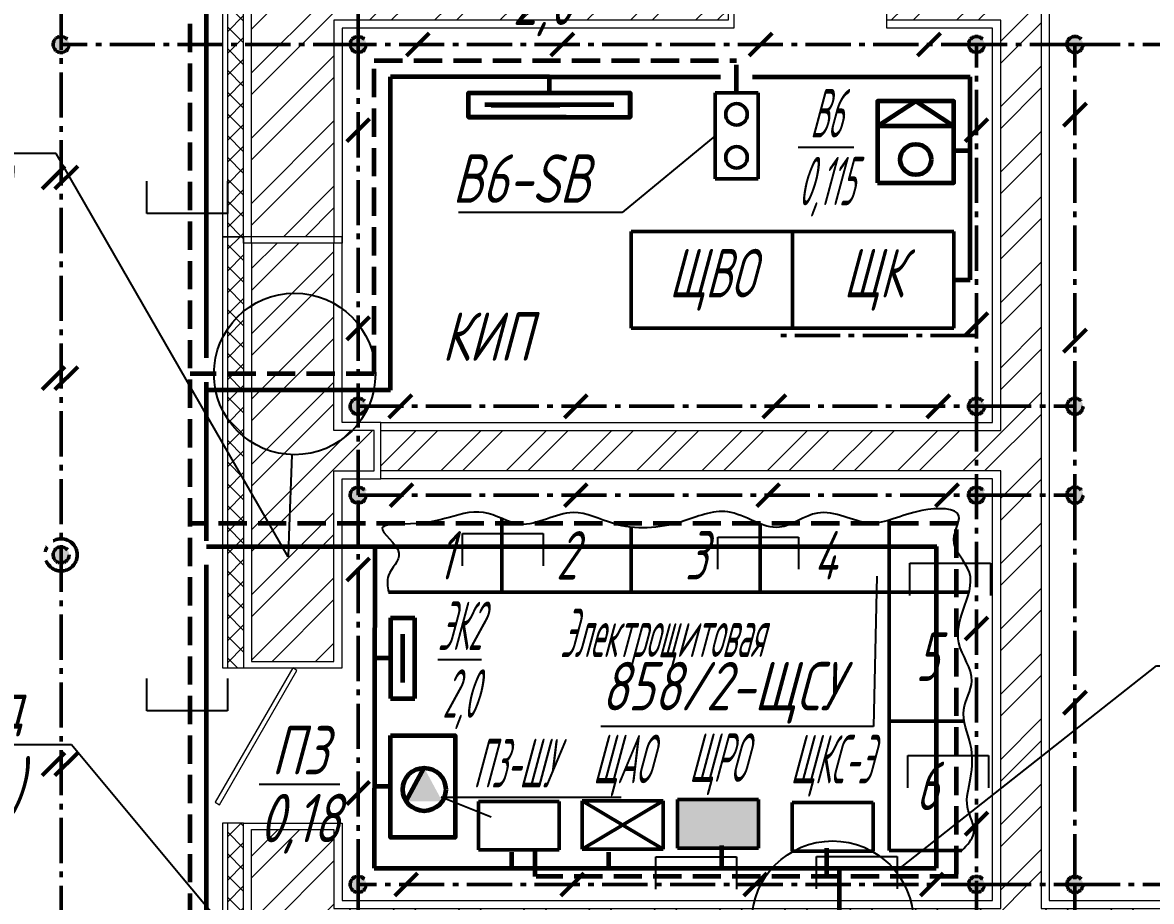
# Model space of a CAD drawing. Header units: millimetres. Extents: x -10490 to 5162, y -5053 to 76.
# Drawn here: x -3931.7 to -3731.7, y -1213.1 to -1057.5 of the extents above; entities that cross this region are included whole.
import ezdxf
from ezdxf import colors
from ezdxf.entities.mleader import LeaderData, LeaderLine
from ezdxf.math import Vec2, Vec3

# ---------------------------------------------------------------- set-up
doc = ezdxf.new("R2010")
doc.units = ezdxf.units.MM
doc.linetypes.add('gost5', pattern=[7, 5, -2, 0])
doc.linetypes.add('gost6', pattern=[12, 8, -1.5, 1, -1.5])
for name, color, linetype, lineweight in [('Заземление (Вновь)', 6, 'gost6', 50), ('КаБель контрольный (Вновь)', 142, 'gost5', 60), ('КаБель силовой (Вновь)', 1, 'Continuous', 60), ('Линия выноска', 137, 'Continuous', 25), ('Рамка тонкая', 5, 'Continuous', 25), ('Строительный', 251, 'Continuous', 13), ('Текст', 2, 'Continuous', 25), ('Щиты пульты (Вновь)', 5, 'Continuous', 50), ('Эл. аппараты (Вновь)', 93, 'Continuous', 50), ('ЭлектрооБорудование (Вновь)', 160, 'Continuous', 60)]:
    doc.layers.add(name, color=color, linetype=linetype, lineweight=lineweight)
doc.styles.add('SIMPLEX', font='simplex.shx', dxfattribs={"width": 0.7, "oblique": 15})
doc.styles.add('СИМПЛЕКС', font='simplex.shx', dxfattribs={"width": 0.7, "oblique": 15, "height": 500})
pattern_1 = [(45, (-23099.804, 9069.582), (-5.7787948, 5.7787948), []), (45, (-23095.952, 9069.582), (-5.7787948, 5.7787948), [])]
pattern_2 = [(45, (-23099.8044, 9069.5817), (-1.92626494, 1.92626494), []), (135, (-23099.8044, 9069.5817), (-1.92626494, -1.92626494), [])]

# ---------------------------------------------------------------- blocks, each defined once
blk = doc.blocks.new('_None')
blk = doc.blocks.new('A$C629C7F59')
at = {"layer": 'Эл. аппараты (Вновь)'}
for p, q in [((0, 8), (0, 0)), ((4, 8), (0, 8)), ((4, 0), (4, 8)), ((0, 0), (4, 0))]:
    blk.add_line(p, q, dxfattribs=at)
for centre in [(2, 6), (2, 2)]:
    blk.add_circle(centre, 1, dxfattribs=at)
blk = doc.blocks.new('_DotBlank')
at = {"color": 0, "linetype": 'ByBlock', "lineweight": -2}
blk.add_line((-0.5, 0), (-1, 0), dxfattribs=at)
blk.add_circle((0, 0), 0.5, dxfattribs=at)
blk = doc.blocks.new('A$C710D2D3C')
at = {"layer": 'Рамка тонкая'}
for p, q in [((0, 0), (0, 2)), ((0, 2), (5, 2)), ((5, 2), (5, 0))]:
    blk.add_line(p, q, dxfattribs=at)

msp = doc.modelspace()

# ---------------------------------------------------------------- hatches: boundary and pattern name
at = {"layer": 'Заземление (Вновь)'}
h = msp.add_hatch(color=256, dxfattribs=at)
h.paths.add_polyline_path([(-3926.26892, -1061.40985, 0.414213562), (-3924.83892, -1062.83985), (-3924.83892, -1061.40985), (-3923.40892, -1061.40985, 1)])
h.paths.add_polyline_path([(-3923.40892, -1061.40985), (-3924.83892, -1061.40985), (-3924.83892, -1062.83985, 0.414213562)], flags=17)
h = msp.add_hatch(color=256, dxfattribs=at)
h.paths.add_polyline_path([(-3873.64492, -1061.40985, 0.414213562), (-3872.21492, -1062.83985), (-3872.21492, -1061.40985), (-3870.78492, -1061.40985, 1)])
h.paths.add_polyline_path([(-3870.78492, -1061.40985), (-3872.21492, -1061.40985), (-3872.21492, -1062.83985, 0.414213562)], flags=17)
h = msp.add_hatch(color=256, dxfattribs=at)
h.paths.add_polyline_path([(-3764.10692, -1061.40985, 0.414213562), (-3762.67692, -1062.83985), (-3762.67692, -1061.40985), (-3761.24692, -1061.40985, 1)])
h.paths.add_polyline_path([(-3761.24692, -1061.40985), (-3762.67692, -1061.40985), (-3762.67692, -1062.83985, 0.414213562)], flags=17)
h = msp.add_hatch(color=256, dxfattribs=at)
h.paths.add_polyline_path([(-3746.66092, -1061.40985, 0.414213562), (-3745.23092, -1062.83985), (-3745.23092, -1061.40985), (-3743.80092, -1061.40985, 1)])
h.paths.add_polyline_path([(-3743.80092, -1061.40985), (-3745.23092, -1061.40985), (-3745.23092, -1062.83985, 0.414213562)], flags=17)
h = msp.add_hatch(color=256, dxfattribs=at)
h.paths.add_polyline_path([(-3873.64492, -1125.47385, 0.414213562), (-3872.21492, -1126.90385), (-3872.21492, -1125.47385), (-3870.78492, -1125.47385, 1)])
h.paths.add_polyline_path([(-3870.78492, -1125.47385), (-3872.21492, -1125.47385), (-3872.21492, -1126.90385, 0.414213562)], flags=17)
h = msp.add_hatch(color=256, dxfattribs=at)
h.paths.add_polyline_path([(-3764.10692, -1125.47385, 0.414213562), (-3762.67692, -1126.90385), (-3762.67692, -1125.47385), (-3761.24692, -1125.47385, 1)])
h.paths.add_polyline_path([(-3761.24692, -1125.47385), (-3762.67692, -1125.47385), (-3762.67692, -1126.90385, 0.414213562)], flags=17)
h = msp.add_hatch(color=256, dxfattribs=at)
h.paths.add_polyline_path([(-3746.66092, -1125.47385, 0.414213562), (-3745.23092, -1126.90385), (-3745.23092, -1125.47385), (-3743.80092, -1125.47385, 1)])
h.paths.add_polyline_path([(-3743.80092, -1125.47385), (-3745.23092, -1125.47385), (-3745.23092, -1126.90385, 0.414213562)], flags=17)
h = msp.add_hatch(color=256, dxfattribs=at)
h.paths.add_polyline_path([(-3873.64492, -1141.20385, 0.414213562), (-3872.21492, -1142.63385), (-3872.21492, -1141.20385), (-3870.78492, -1141.20385, 1)])
h.paths.add_polyline_path([(-3870.78492, -1141.20385), (-3872.21492, -1141.20385), (-3872.21492, -1142.63385, 0.414213562)], flags=17)
h = msp.add_hatch(color=256, dxfattribs=at)
h.paths.add_polyline_path([(-3764.10692, -1141.20385, 0.414213562), (-3762.67692, -1142.63385), (-3762.67692, -1141.20385), (-3761.24692, -1141.20385, 1)])
h.paths.add_polyline_path([(-3761.24692, -1141.20385), (-3762.67692, -1141.20385), (-3762.67692, -1142.63385, 0.414213562)], flags=17)
h = msp.add_hatch(color=256, dxfattribs=at)
h.paths.add_polyline_path([(-3746.66092, -1141.20385, 0.414213562), (-3745.23092, -1142.63385), (-3745.23092, -1141.20385), (-3743.80092, -1141.20385, 1)])
h.paths.add_polyline_path([(-3743.80092, -1141.20385), (-3745.23092, -1141.20385), (-3745.23092, -1142.63385, 0.414213562)], flags=17)
msp.add_hatch(color=256, dxfattribs=at).paths.add_polyline_path([(-3923.40892, -1151.78585, 1), (-3926.26892, -1151.78585, 1)])
h = msp.add_hatch(color=256, dxfattribs=at)
h.paths.add_polyline_path([(-3873.64492, -1210.12985, 0.414213562), (-3872.21492, -1211.55985), (-3872.21492, -1210.12985), (-3870.78492, -1210.12985, 1)])
h.paths.add_polyline_path([(-3870.78492, -1210.12985), (-3872.21492, -1210.12985), (-3872.21492, -1211.55985, 0.414213562)], flags=17)
h = msp.add_hatch(color=256, dxfattribs=at)
h.paths.add_polyline_path([(-3764.10692, -1210.12985, 0.414213562), (-3762.67692, -1211.55985), (-3762.67692, -1210.12985), (-3761.24692, -1210.12985, 1)])
h.paths.add_polyline_path([(-3761.24692, -1210.12985), (-3762.67692, -1210.12985), (-3762.67692, -1211.55985, 0.414213562)], flags=17)
h = msp.add_hatch(color=256, dxfattribs=at)
h.paths.add_polyline_path([(-3746.66092, -1210.12985, 0.414213562), (-3745.23092, -1211.55985), (-3745.23092, -1210.12985), (-3743.80092, -1210.12985, 1)])
h.paths.add_polyline_path([(-3743.80092, -1210.12985), (-3745.23092, -1210.12985), (-3745.23092, -1211.55985, 0.414213562)], flags=17)
at = {"layer": 'Строительный', "ltscale": 100}
h = msp.add_hatch(dxfattribs=at)
h.set_pattern_fill('ANSI37', color=256, scale=0.858)
h.set_pattern_definition(pattern_2)
h.paths.add_polyline_path([(-3805.65804, -1038.24385), (-3895.38092, -1038.24385), (-3895.38092, -1095.44385), (-3892.52092, -1095.44385), (-3892.52092, -1041.10385), (-3805.65804, -1041.10385)])
h = msp.add_hatch(dxfattribs=at)
h.set_pattern_fill('ANSI32', color=256, scale=0.858)
h.set_pattern_definition(pattern_1)
h.paths.add_polyline_path([(-3751.23692, -1042.53385), (-3778.55438, -1042.53385), (-3778.55438, -1057.11985), (-3758.38692, -1057.11985), (-3758.38692, -1129.76385), (-3868.21092, -1129.76385), (-3868.21092, -1136.91385), (-3758.38692, -1136.91385), (-3758.38692, -1214.41985), (-3876.50492, -1214.41985), (-3876.50492, -1200.40585), (-3891.09092, -1200.40585), (-3891.09092, -1236.15585), (-3876.50492, -1236.15585), (-3876.50492, -1221.56985), (-3768.39692, -1221.56985), (-3768.39692, -1225.28785), (-3720.35769, -1225.28785), (-3720.35769, -1214.41985), (-3751.23692, -1214.41985)])
h = msp.add_hatch(dxfattribs=at)
h.set_pattern_fill('ANSI32', color=256, scale=0.858)
h.set_pattern_definition(pattern_1)
h.paths.add_polyline_path([(-3806.69395, -1042.53385), (-3891.09092, -1042.53385), (-3891.09092, -1095.44385), (-3876.50492, -1095.44385), (-3876.50492, -1057.11985), (-3806.69395, -1057.11985)])
h = msp.add_hatch(dxfattribs=at)
h.set_pattern_fill('ANSI37', color=256, scale=0.858)
h.set_pattern_definition(pattern_2)
h.paths.add_polyline_path([(-3892.52092, -1095.44385), (-3895.38092, -1095.44385), (-3895.38092, -1171.80585), (-3892.52092, -1171.80585)])
h = msp.add_hatch(dxfattribs=at)
h.set_pattern_fill('ANSI32', color=256, scale=0.858)
h.set_pattern_definition(pattern_1)
h.paths.add_polyline_path([(-3876.50492, -1096.58785), (-3891.09092, -1096.58785), (-3891.09092, -1170.66185), (-3876.50492, -1170.66185), (-3876.50492, -1136.91385), (-3869.35492, -1136.91385), (-3869.35492, -1129.76385), (-3876.50492, -1129.76385)])
h = msp.add_hatch(dxfattribs=at)
h.set_pattern_fill('ANSI37', color=256, scale=0.858)
h.set_pattern_definition(pattern_2)
h.paths.add_polyline_path([(-3892.52092, -1199.26185), (-3895.38092, -1199.26185), (-3895.38092, -1237.29985), (-3892.52092, -1237.29985)])
at = {"layer": 'Щиты пульты (Вновь)'}
msp.add_hatch(color=256, dxfattribs=at).paths.add_polyline_path([(-3815.61889, -1195.10169), (-3815.61889, -1203.68169), (-3801.31889, -1203.68169), (-3801.31889, -1195.10169)])
at = {"layer": 'ЭлектрооБорудование (Вновь)', "ltscale": 10}
msp.add_hatch(color=256, dxfattribs=at).paths.add_polyline_path([(-3860.51941, -1189.50446), (-3857.32764, -1195.40445), (-3863.71118, -1195.40445)])

# ---------------------------------------------------------------- linework, layer by layer
at = {"layer": 'Заземление (Вновь)'}
for p, q in [((-3924.83892, -1434.35385), (-3924.83892, -1008.78585)), ((-3872.21492, -1061.40985), (-3872.21492, -1008.78585)), ((-3859.62758, -1059.38752), (-3863.67223, -1063.43217)), ((-3834.01363, -1059.38752), (-3838.05828, -1063.43217)), ((-3798.88604, -1059.38752), (-3802.93069, -1063.43217)), ((-3769.0647, -1059.38752), (-3773.10935, -1063.43217)), ((-3872.21492, -1061.40985), (-3924.83892, -1061.40985)), ((-3760.96092, -1061.40985), (-3872.21492, -1061.40985)), ((-3872.21492, -1061.40985), (-3872.21492, -1125.47385)), ((-3762.67692, -1125.47385), (-3762.67692, -1061.40985)), ((-3745.23092, -1061.40985), (-3760.96092, -1061.40985)), ((-3745.23092, -1125.47385), (-3745.23092, -1061.40985)), ((-3745.23092, -1061.40985), (-3075.70492, -1061.40985)), ((-3743.20859, -1071.80732), (-3747.25324, -1075.85197)), ((-3870.19259, -1074.54959), (-3874.23724, -1078.59424)), ((-3760.65459, -1074.54959), (-3764.69924, -1078.59424)), ((-3924.17359, -1082.94064), (-3928.21824, -1086.98529)), ((-3921.88559, -1082.94064), (-3925.93024, -1086.98529)), ((-3870.19259, -1109.65014), (-3874.23724, -1113.69479)), ((-3760.65459, -1108.91892), (-3764.69924, -1112.96357)), ((-3743.20859, -1111.84406), (-3747.25324, -1115.88871)), ((-3762.82956, -1112.95346), (-3797.93275, -1112.95346)), ((-3924.17359, -1118.46115), (-3928.21824, -1122.5058)), ((-3921.88559, -1118.46115), (-3925.93024, -1122.5058)), ((-3862.72412, -1123.45152), (-3866.76877, -1127.49617)), ((-3831.63991, -1123.45152), (-3835.68456, -1127.49617)), ((-3796.45517, -1123.45152), (-3800.49982, -1127.49617)), ((-3767.40619, -1123.45152), (-3771.45084, -1127.49617)), ((-3872.21492, -1141.20385), (-3872.21492, -1125.47385)), ((-3872.21492, -1125.47385), (-3760.96092, -1125.47385)), ((-3762.67692, -1125.47385), (-3762.67692, -1210.12985)), ((-3760.96092, -1125.47385), (-3745.23092, -1125.47385)), ((-3745.23092, -1125.47385), (-3745.23092, -1141.20385)), ((-3862.50992, -1139.18152), (-3866.55458, -1143.22617)), ((-3831.63991, -1139.18152), (-3835.68456, -1143.22617)), ((-3797.55464, -1139.18152), (-3801.59929, -1143.22617)), ((-3765.88045, -1139.18152), (-3769.9251, -1143.22617)), ((-3872.21492, -1210.12985), (-3872.21492, -1141.20385)), ((-3872.21492, -1141.20385), (-3760.96092, -1141.20385)), ((-3760.96092, -1141.20385), (-3745.23092, -1141.20385)), ((-3745.23092, -1141.20385), (-3745.23092, -1210.12985)), ((-3870.19259, -1152.33695), (-3874.23724, -1156.3816)), ((-3760.65459, -1162.78983), (-3764.69924, -1166.83448)), ((-3743.20859, -1175.93908), (-3747.25324, -1179.98374)), ((-3924.17359, -1186.82453), (-3928.21824, -1190.86918)), ((-3921.88559, -1186.82453), (-3925.93024, -1190.86918)), ((-3870.19259, -1191.90688), (-3874.23724, -1195.95153)), ((-3760.65459, -1197.3584), (-3764.69924, -1201.40305)), ((-3861.68738, -1208.10752), (-3865.73203, -1212.15217)), ((-3832.25682, -1208.10752), (-3836.30147, -1212.15217)), ((-3799.84065, -1208.10752), (-3803.8853, -1212.15217)), ((-3768.56148, -1208.10752), (-3772.60614, -1212.15217)), ((-3760.96092, -1210.12985), (-3872.21492, -1210.12985)), ((-3872.21492, -1210.12985), (-3872.21492, -1225.85985)), ((-3762.67692, -1210.12985), (-3762.67692, -1229.57785)), ((-3760.96092, -1210.12985), (-3745.23092, -1210.12985)), ((-3745.23092, -1210.12985), (-3678.30692, -1210.12985)), ((-3745.23092, -1210.12985), (-3745.23092, -1229.57785))]:
    msp.add_line(p, q, dxfattribs=at)
for centre, radius in [((-3924.83892, -1061.40985), 1.43), ((-3872.21492, -1061.40985), 1.43), ((-3762.67692, -1061.40985), 1.43), ((-3745.23092, -1061.40985), 1.43), ((-3872.21492, -1125.47385), 1.43), ((-3762.67692, -1125.47385), 1.43), ((-3745.23092, -1125.47385), 1.43), ((-3872.21492, -1141.20385), 1.43), ((-3762.67692, -1141.20385), 1.43), ((-3745.23092, -1141.20385), 1.43), ((-3924.83892, -1151.78585), 2.86), ((-3924.83892, -1151.78585), 1.43), ((-3872.21492, -1210.12985), 1.43), ((-3762.67692, -1210.12985), 1.43), ((-3745.23092, -1210.12985), 1.43)]:
    msp.add_circle(centre, radius, dxfattribs=at)
at = {"layer": 'КаБель контрольный (Вновь)'}
for p, q in [((-3901.95892, -1405.75385), (-3901.95892, -1031.66585)), ((-3869.35492, -1119.75385), (-3869.35492, -1064.26985)), ((-3869.35492, -1064.26985), (-3805.18988, -1064.26985)), ((-3805.18988, -1069.98985), (-3805.18988, -1064.26985)), ((-3869.35492, -1119.75385), (-3901.95892, -1119.75385)), ((-3765.94329, -1146.19817), (-3901.95892, -1146.19817)), ((-3766.19551, -1208.2986), (-3766.19551, -1145.91908)), ((-3840.88749, -1208.69985), (-3840.88749, -1202.78892)), ((-3789.20928, -1208.6816), (-3789.20928, -1202.77068)), ((-3765.94328, -1208.69985), (-3840.70734, -1208.72901))]:
    msp.add_line(p, q, dxfattribs=at)
at = {"layer": 'КаБель силовой (Вновь)'}
for p, q in [((-3899.09892, -1116.89385), (-3899.09892, -1034.52585)), ((-3866.49492, -1122.61385), (-3866.49492, -1067.12985)), ((-3838.34598, -1067.12985), (-3866.49492, -1067.12985)), ((-3838.34598, -1069.98985), (-3838.34598, -1067.12985)), ((-3838.34598, -1067.12985), (-3808.04988, -1067.12985)), ((-3802.32988, -1067.12985), (-3763.82092, -1067.12985)), ((-3763.82092, -1103.08193), (-3763.82092, -1067.12985)), ((-3766.68092, -1080.17009), (-3763.82092, -1080.17009)), ((-3766.68092, -1103.08193), (-3763.82092, -1103.08193)), ((-3899.09892, -1149.28385), (-3899.09892, -1121.18385)), ((-3866.49492, -1122.61385), (-3899.09892, -1122.61385)), ((-3769.69206, -1150.3851), (-3899.09892, -1150.3851)), ((-3869.24173, -1150.48529), (-3869.35492, -1207.26985)), ((-3769.83046, -1150.31896), (-3769.82547, -1207.26985)), ((-3899.09892, -1230.14985), (-3899.09892, -1153.57385)), ((-3866.49492, -1170.08985), (-3869.35492, -1170.08985)), ((-3866.49492, -1192.79056), (-3869.35492, -1192.79056)), ((-3807.86492, -1203.24164), (-3807.86492, -1207.26985)), ((-3845.04492, -1204.40985), (-3845.04492, -1207.26985)), ((-3827.88492, -1204.40985), (-3827.88492, -1207.26985)), ((-3869.35492, -1207.26985), (-3769.82547, -1207.26985)), ((-3786.98692, -1243.57784), (-3786.94169, -1207.26985))]:
    msp.add_line(p, q, dxfattribs=at)
at = {"layer": 'Рамка тонкая'}
msp.add_spline([(-3765.25213, -1204.12385), (-3763.17176, -1201.04986), (-3764.26636, -1196.45501), (-3763.71941, -1191.31355), (-3763.71941, -1185.40614), (-3764.92354, -1179.17058), (-3763.50035, -1174.13821), (-3765.79908, -1167.35575), (-3765.03307, -1161.55772), (-3763.93847, -1154.88436), (-3766.67533, -1148.97694), (-3765.79908, -1144.92929), (-3772.3681, -1143.94486), (-3781.67398, -1146.13276), (-3790.87032, -1144.38238), (-3797.54888, -1146.89842), (-3806.74452, -1144.16362), (-3814.95579, -1145.914), (-3826.99852, -1146.24214), (-3834.11449, -1144.273), (-3843.5299, -1146.35152), (-3849.98939, -1144.273), (-3856.88629, -1145.36709), (-3864.00297, -1146.35152), (-3867.94396, -1147.0078), (-3864.98804, -1151.49327), (-3866.84936, -1155.43155), (-3866.84936, -1158.36385)], degree=3, dxfattribs=at)
at = {"layer": 'Строительный', "ltscale": 100}
for points in [[(-3805.65121, -1038.24385), (-3805.65121, -1037.38585), (-3896.23892, -1037.38585), (-3896.23892, -1095.44385), (-3895.38092, -1095.44385)], [(-3805.65804, -1041.10385), (-3805.65804, -1038.24385), (-3895.38092, -1038.24385), (-3895.38092, -1095.44385), (-3892.52092, -1095.44385)], [(-3751.23692, -1042.53385), (-3751.23692, -1214.41985), (-3720.35769, -1214.41985), (-3720.35769, -1225.28785), (-3768.39692, -1225.28785), (-3768.39692, -1221.56985), (-3876.50492, -1221.56985), (-3876.50492, -1236.15585), (-3891.09092, -1236.15585), (-3891.09092, -1200.40585), (-3876.50492, -1200.40585), (-3876.50492, -1214.41985), (-3758.38692, -1214.41985), (-3758.38692, -1136.91385), (-3868.21092, -1136.91385), (-3868.21092, -1129.76385), (-3758.38692, -1129.76385), (-3758.38692, -1057.11985), (-3778.55438, -1057.11985), (-3778.55438, -1042.53385), (-3751.23692, -1042.53385)], [(-3806.69395, -1042.53385), (-3806.69395, -1057.11985), (-3876.50492, -1057.11985), (-3876.50492, -1096.58785), (-3891.09092, -1096.58785), (-3891.09092, -1042.53385), (-3805.66509, -1042.53385)], [(-3895.38092, -1095.44385), (-3896.23892, -1095.44385), (-3896.23892, -1171.80585), (-3895.38092, -1171.80585)], [(-3892.52092, -1095.44385), (-3895.38092, -1095.44385), (-3895.38092, -1171.80585), (-3892.52092, -1171.80585)], [(-3876.50492, -1170.66185), (-3876.50492, -1136.91385), (-3869.35492, -1136.91385), (-3869.35492, -1129.76385), (-3876.50492, -1129.76385), (-3876.50492, -1096.58785), (-3891.09092, -1096.58785), (-3891.09092, -1170.66185), (-3876.50492, -1170.66185)], [(-3883.79792, -1171.80585), (-3897.52592, -1195.58344), (-3896.78287, -1196.01244), (-3883.05487, -1172.23485), (-3883.79792, -1171.80585)], [(-3895.38092, -1199.26185), (-3896.23892, -1199.26185), (-3896.23892, -1237.29985), (-3895.38092, -1237.29985)], [(-3892.52092, -1199.26185), (-3895.38092, -1199.26185), (-3895.38092, -1237.29985), (-3892.52092, -1237.29985)]]:
    msp.add_lwpolyline(points, dxfattribs=at)
for points in [[(-3749.80692, -1041.10385), (-3749.80692, -1212.98985), (-3719.21369, -1212.98985), (-3719.21369, -1226.71785), (-3769.82692, -1226.71785), (-3769.82692, -1222.99985), (-3875.07492, -1222.99985), (-3875.07492, -1237.29985), (-3892.52092, -1237.29985), (-3892.52092, -1199.26185), (-3875.07492, -1199.26185), (-3875.07492, -1212.98985), (-3759.81692, -1212.98985), (-3759.81692, -1138.34385), (-3868.21092, -1138.34385), (-3868.21092, -1128.33385), (-3759.81692, -1128.33385), (-3759.81692, -1058.54985), (-3778.55438, -1058.54985), (-3778.55438, -1041.10385)], [(-3805.66509, -1041.10385), (-3805.66509, -1058.54985), (-3875.07492, -1058.54985), (-3875.07492, -1096.58785), (-3892.52092, -1096.58785), (-3892.52092, -1041.10385)], [(-3875.07492, -1171.80585), (-3875.07492, -1138.34385), (-3868.21092, -1138.34385), (-3868.21092, -1128.33385), (-3875.07492, -1128.33385), (-3875.07492, -1095.44385), (-3892.52092, -1095.44385), (-3892.52092, -1171.80585)]]:
    msp.add_lwpolyline(points, close=True, dxfattribs=at)
at = {"layer": 'Щиты пульты (Вновь)'}
for p, q in [((-3823.88092, -1111.66193), (-3823.88092, -1094.50193)), ((-3823.88092, -1094.50193), (-3766.68092, -1094.50193)), ((-3795.28092, -1094.50193), (-3795.28092, -1111.66193)), ((-3766.68092, -1094.50193), (-3766.68092, -1111.66193)), ((-3766.68092, -1111.66193), (-3823.88092, -1111.66193)), ((-3846.76092, -1145.35185), (-3846.76092, -1158.36385)), ((-3778.12092, -1145.63078), (-3778.12092, -1158.36385)), ((-3823.88092, -1146.87857), (-3823.88092, -1158.36385)), ((-3801.00092, -1146.27414), (-3801.00092, -1158.36385)), ((-3846.76092, -1158.36385), (-3866.84936, -1158.36385)), ((-3823.88092, -1158.36385), (-3846.76092, -1158.36385)), ((-3801.00092, -1158.36385), (-3823.88092, -1158.36385)), ((-3778.12092, -1158.36385), (-3801.00092, -1158.36385)), ((-3778.12092, -1158.36385), (-3763.99716, -1158.36385)), ((-3778.12092, -1181.24385), (-3778.12092, -1158.36385)), ((-3764.83765, -1181.24385), (-3778.12092, -1181.24385)), ((-3778.12092, -1204.12385), (-3778.12092, -1181.24385)), ((-3850.88357, -1195.44865), (-3850.88357, -1204.02865)), ((-3836.58357, -1195.44865), (-3850.88357, -1195.44865)), ((-3836.58357, -1195.44865), (-3836.58357, -1204.02865)), ((-3832.50988, -1195.33629), (-3832.50988, -1203.91629)), ((-3818.20988, -1195.33629), (-3832.50988, -1195.33629)), ((-3832.50988, -1195.33629), (-3818.20988, -1203.91629)), ((-3832.50988, -1203.91629), (-3818.20988, -1195.33629)), ((-3818.20988, -1203.91629), (-3818.20988, -1195.33629)), ((-3815.63041, -1195.11836), (-3815.63041, -1203.69836)), ((-3801.31889, -1195.10169), (-3815.61889, -1195.10169)), ((-3801.31889, -1203.68169), (-3801.31889, -1195.10169)), ((-3795.30558, -1195.64769), (-3795.30558, -1204.22769)), ((-3781.00558, -1195.64769), (-3795.30558, -1195.64769)), ((-3781.00558, -1195.64769), (-3781.00558, -1204.22769)), ((-3815.61889, -1203.68169), (-3801.31889, -1203.68169)), ((-3850.88357, -1204.02865), (-3836.58357, -1204.02865)), ((-3832.50988, -1203.91629), (-3818.20988, -1203.91629)), ((-3795.30558, -1204.22769), (-3781.00558, -1204.22769)), ((-3765.25213, -1204.12385), (-3778.12092, -1204.12385))]:
    msp.add_line(p, q, dxfattribs=at)
at = {"layer": 'ЭлектрооБорудование (Вновь)', "ltscale": 10}
for p, q in [((-3826.90598, -1072.11176), (-3849.78598, -1072.11176)), ((-3848.62953, -1072.13485), (-3836.47384, -1072.13485)), ((-3866.49492, -1162.93985), (-3866.49492, -1177.23985)), ((-3866.49492, -1162.93985), (-3862.20492, -1162.93985)), ((-3862.20492, -1177.23985), (-3862.20492, -1162.93985)), ((-3864.34992, -1165.79985), (-3864.34992, -1174.37985)), ((-3866.49492, -1177.23985), (-3862.20492, -1177.23985)), ((-3863.71118, -1195.40445), (-3860.51941, -1189.50446))]:
    msp.add_line(p, q, dxfattribs=at)
for points in [[(-3835.38646, -1074.27985), (-3852.64598, -1074.27985), (-3852.64598, -1069.98985), (-3834.66329, -1069.98985)], [(-3852.64598, -1069.98985), (-3824.04598, -1069.98985), (-3824.04598, -1074.27633)], [(-3852.64598, -1074.27633), (-3824.04598, -1074.27633), (-3824.04598, -1069.98985)]]:
    msp.add_lwpolyline(points, dxfattribs=at)
for points in [[(-3780.19579, -1085.92193), (-3766.68092, -1085.92193), (-3766.68092, -1071.46321), (-3780.19579, -1071.46321)], [(-3866.49492, -1183.74528), (-3855.05492, -1183.74528), (-3855.05492, -1201.83585), (-3866.49492, -1201.83585)]]:
    msp.add_lwpolyline(points, close=True, dxfattribs=at)
msp.add_polyline3d([(-3780.19579, -1075.90548, 0), (-3773.43836, -1071.46321, 0), (-3766.68092, -1075.90548, 0), (-3780.19579, -1075.90548, 0)], dxfattribs=at)
for centre, radius in [((-3773.43836, -1081.77753), 2.73816), ((-3860.51941, -1193.3178), 3.81333)]:
    msp.add_circle(centre, radius, dxfattribs=at)

# ---------------------------------------------------------------- block references
at = {"xscale": 1.903330000000001, "yscale": 1.903330000000001, "zscale": 1.903330000000001}
msp.add_blockref('A$C629C7F59', (-3808.9967, -1085.21649), dxfattribs=at)
at = {"layer": 'КаБель силовой (Вновь)', "lineweight": 25, "xscale": 2.86, "yscale": 2.86, "zscale": 2.86, "rotation": 180}
for p in [(-3895.36603, -1085.62122), (-3895.36603, -1173.68721)]:
    msp.add_blockref('A$C710D2D3C', p, dxfattribs=at)
at = {"layer": 'КаБель силовой (Вновь)', "lineweight": 25, "xscale": 2.86, "yscale": 2.86, "zscale": 2.86}
for p in [(-3853.71381, -1153.73024), (-3808.49495, -1154.33788), (-3774.4709, -1158.97149), (-3774.8343, -1193.02789), (-3819.49341, -1210.94009), (-3791.04461, -1210.92805)]:
    msp.add_blockref('A$C710D2D3C', p, dxfattribs=at)

# ---------------------------------------------------------------- texts
at = {"layer": 'Текст', "char_height": 8.58, "attachment_point": 5, "style": 'SIMPLEX'}
for s, insert, width in [('\\A1;\\SЭК1/2,0;', (-3839.50977, -1047.65936), 16.1612605), ('\\A1;{\\W0.4;\\SВ6/0,115;}', (-3789.35668, -1079.58989), 16.1612605), ('{\\W0.6;ЩВО}', (-3809.58092, -1103.08193), 28.6), ('{\\W0.6;ЩК}', (-3780.98092, -1103.08193), 28.6), ('КИП', (-3849.47792, -1113.13389), 51.194), ('{\\W0.6;1}', (-3856.80514, -1151.85785), 20.0884384), ('{\\W0.6;2}', (-3835.32092, -1151.85785), 22.88), ('{\\W0.6;3}', (-3812.44092, -1151.85785), 22.88), ('{\\W0.6;4}', (-3789.56092, -1151.85785), 22.88), ('\\A1;{\\W0.4;\\SЭК2/2,0;}', (-3854.23335, -1170.32949), 16.1612605), ('{\\W0.4;Электрощитовая}', (-3818.44311, -1166.76012), 88.7284384), ('{\\W0.6;5}', (-3771.47928, -1169.80385), 13.2832681), ('\\A1;\\SП3/0,18;', (-3882.60695, -1192.3747), 16.1612605), ('{\\W0.4;ЩАО}', (-3825.4532, -1189.09352), 88.7284384), ('{\\W0.4;ЩРО}', (-3808.56221, -1188.85891), 88.7284384), ('{\\W0.4;ЩКС-Э}', (-3788.41654, -1189.122), 88.7284384), ('{\\W0.6;6}', (-3771.47928, -1192.68385), 13.2832681)]:
    msp.add_mtext(s, dxfattribs=dict(at, insert=insert, width=width))

# ---------------------------------------------------------------- leaders
at = {"layer": 'Линия выноска'}
ml = msp.add_multileader_mtext('Standard', dxfattribs=at)
ml.set_content('Кабельные проходы\\P(типовая серия 3.402-24)', color=2, style='SIMPLEX')
ml.set_leader_properties()
ml.set_arrow_properties(name='DOTBLANK')
ml.build(insert=Vec2(0, 0))
ml.multileader.update_dxf_attribs({"text_left_attachment_type": 6, "text_right_attachment_type": 6, "dogleg_length": 1, "arrow_head_size": 28.6})
ctx = ml.context
ctx.base_point, ctx.char_height, ctx.arrow_head_size, ctx.landing_gap_size, ctx.plane_origin = Vec3(-4068.24131, -1080.72557), 8.58, 28.6, 5.72, Vec3(-4084.22235, -1550.17561)
ctx.left_attachment, ctx.right_attachment, ctx.text_align_type = 6, 6, 2
notes = []
notes.append((ctx, [(0, (1, 1, 0), (-3925.71064, -1080.72557), (-1, 0), 2.86, [(1, [(-3883.46836, -1119.75385), (-3884.60394, -1152.12773)], 0, [])])]))
ctx.mtext.insert, ctx.mtext.alignment, ctx.mtext.flow_direction = Vec3(-3934.29064, -1069.28557), 3, 5
ml = msp.add_multileader_mtext('Standard', dxfattribs=at)
ml.set_content('В6-SB', color=2, style='СИМПЛЕКС')
ml.set_leader_properties()
ml.set_arrow_properties(name='NONE')
ml.build(insert=Vec2(0, 0))
ml.multileader.update_dxf_attribs({"text_left_attachment_type": 6, "text_right_attachment_type": 6, "dogleg_length": 0, "arrow_head_size": 5.72})
ctx = ml.context
ctx.base_point, ctx.char_height, ctx.arrow_head_size, ctx.landing_gap_size, ctx.plane_origin = Vec3(-3866.80088, -1091.16659), 8.58, 5.72, 5.72, Vec3(-3791.27873, -1139.60821)
ctx.left_attachment, ctx.right_attachment, ctx.text_align_type = 6, 6, 2
notes.append((ctx, [(1, (1, 1, 0), (-3825.47179, -1091.16659), (-1, 0), 0, [(0, [(-3808.99654, -1077.60317)], 0, [])])]))
ctx.mtext.insert, ctx.mtext.alignment, ctx.mtext.flow_direction = Vec3(-3831.19179, -1080.87059), 3, 5
ml = msp.add_multileader_mtext('Standard', dxfattribs=at)
ml.set_content('858/2-ЩСУ', color=2, style='СИМПЛЕКС')
ml.set_leader_properties()
ml.set_arrow_properties(name='NONE')
ml.build(insert=Vec2(0, 0))
ml.multileader.update_dxf_attribs({"text_left_attachment_type": 6, "text_right_attachment_type": 6, "dogleg_length": 0, "arrow_head_size": 5.72})
ctx = ml.context
ctx.base_point, ctx.char_height, ctx.arrow_head_size, ctx.landing_gap_size, ctx.plane_origin = Vec3(-3849.11245, -1182.17947), 8.58, 5.72, 5.72, Vec3(-3779.55267, -1189.38406)
ctx.left_attachment, ctx.right_attachment, ctx.text_align_type = 6, 6, 2
notes.append((ctx, [(1, (1, 1, 0), (-3780.89935, -1182.17947), (-1, 0), 0, [(0, [(-3780.32954, -1155.57322)], 0, [])])]))
ctx.mtext.insert, ctx.mtext.alignment, ctx.mtext.flow_direction = Vec3(-3786.61935, -1170.73947), 3, 5
ml = msp.add_multileader_mtext('Standard', dxfattribs=at)
ml.set_content('Кабельный проход\\P(типовая серия 3.402-24)', color=2, style='SIMPLEX')
ml.set_leader_properties()
ml.set_arrow_properties(name='DOTBLANK')
ml.build(insert=Vec2(0, 0))
ml.multileader.update_dxf_attribs({"text_left_attachment_type": 6, "text_right_attachment_type": 6, "dogleg_length": 1, "arrow_head_size": 28.6})
ctx = ml.context
ctx.base_point, ctx.char_height, ctx.arrow_head_size, ctx.landing_gap_size, ctx.plane_origin = Vec3(-3727.91234, -1171.42061), 8.58, 28.6, 5.72, Vec3(-3991.48668, -1632.15954)
ctx.left_attachment, ctx.right_attachment = 6, 6
notes.append((ctx, [(1, (1, 1, 0), (-3730.77234, -1171.42061), (1, 0), 2.86, [(0, [(-3788.16896, -1216.7276)], 0, [])])]))
ctx.mtext.insert, ctx.mtext.flow_direction = Vec3(-3722.19234, -1159.98061), 5
ml = msp.add_multileader_mtext('Standard', dxfattribs=at)
ml.set_content('Кабельный проход\\P(типовая серия 3.402-24)', color=2, style='SIMPLEX')
ml.set_leader_properties()
ml.set_arrow_properties(name='DOTBLANK')
ml.build(insert=Vec2(0, 0))
ml.multileader.update_dxf_attribs({"text_left_attachment_type": 6, "text_right_attachment_type": 6, "dogleg_length": 1, "arrow_head_size": 28.6})
ctx = ml.context
ctx.base_point, ctx.char_height, ctx.arrow_head_size, ctx.landing_gap_size, ctx.plane_origin = Vec3(-4065.53131, -1185.41486), 8.58, 28.6, 5.72, Vec3(-4088.48063, -1646.15379)
ctx.left_attachment, ctx.right_attachment, ctx.text_align_type = 6, 6, 2
notes.append((ctx, [(0, (1, 1, 0), (-3923.00064, -1185.41486), (-1, 0), 2.86, [(0, [(-3885.1629, -1230.72185)], 0, [])])]))
ctx.mtext.insert, ctx.mtext.alignment, ctx.mtext.flow_direction = Vec3(-3931.58064, -1173.97486), 3, 5
ml = msp.add_multileader_mtext('Standard', dxfattribs=at)
ml.set_content('{\\W0.4;П3-ШУ}', color=2, style='СИМПЛЕКС')
ml.set_leader_properties()
ml.set_arrow_properties(name='NONE')
ml.build(insert=Vec2(0, 0))
ml.multileader.update_dxf_attribs({"text_left_attachment_type": 6, "text_right_attachment_type": 6, "dogleg_length": 0, "arrow_head_size": 5.72})
ctx = ml.context
ctx.base_point, ctx.char_height, ctx.arrow_head_size, ctx.landing_gap_size, ctx.plane_origin = Vec3(-3857.54117, -1194.68161), 8.58, 5.72, 5.72, Vec3(-3840.33221, -1240.8007)
ctx.left_attachment, ctx.right_attachment = 6, 6
notes.append((ctx, [(0, (1, 1, 0), (-3857.54117, -1194.68161), (1, 0), 0, [(0, [(-3848.63116, -1198.20131)], 0, [])])]))
ctx.mtext.insert, ctx.mtext.flow_direction = Vec3(-3851.82117, -1184.38561), 5
for ctx, leaders in notes:
    for number, flags, end, landing, length, lines in leaders:
        leader = LeaderData()
        leader.index, (leader.has_last_leader_line, leader.has_dogleg_vector, leader.attachment_direction) = number, flags
        leader.last_leader_point, leader.dogleg_vector, leader.dogleg_length = Vec3(end), Vec3(landing), length
        for number, points, colour, breaks in lines:
            line = LeaderLine()
            line.index, line.vertices, line.color, line.breaks = number, Vec3.list(points), colors.encode_raw_color(colour), breaks
            leader.lines.append(line)
        ctx.leaders.append(leader)

doc.saveas('drawing.dxf')
